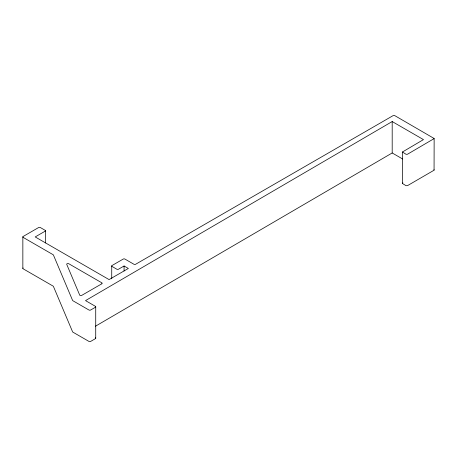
<?xml version="1.0" encoding="UTF-8"?>
<svg xmlns="http://www.w3.org/2000/svg" width="457" height="457" viewBox="0 0 457 457"><rect width="100%" height="100%" fill="white"/><g stroke="black" fill="none" stroke-linecap="round" stroke-linejoin="round"><path stroke-width="0.69" d="M402.463 151.987L423.456 139.608L392.192 121.556L85.522 300.609L95.376 306.299A1.211 0.697 0 0 1 95.376 307.287L90.663 310.006A1.211 0.697 0 0 1 88.949 310.006L72.914 300.752A1.211 0.697 0 0 1 72.594 300.42L53.429 255.023A1.211 0.697 0 0 0 53.103 254.692L23.198 237.429A1.211 0.697 0 0 1 23.198 236.435L38.622 227.535A1.211 0.697 0 0 1 40.336 227.535L45.043 230.254A1.211 0.697 0 0 1 45.043 231.242L35.195 236.932L109.08 279.593L128.354 268.465L124.076 265.991L118.506 269.202A1.211 0.697 0 0 1 116.792 269.202L112.079 266.482A1.211 0.697 0 0 1 112.079 265.494L123.219 259.068A1.211 0.697 0 0 1 124.932 259.068L133.924 264.26A1.211 0.697 0 0 0 135.638 264.26L393.226 115.552L394.551 115.501L434.144 138.494L434.064 170.21L407.587 185.593L406.107 185.725L402.468 183.497L402.463 151.987L406.107 154.317L407.433 154.266L434.15 138.591M402.463 183.394L402.897 182.886M95.376 326.264L392.192 152.964L392.192 121.556M392.192 152.964L402.611 158.979M433.95 169.65L434.15 169.998M124.076 265.991L124.076 270.984M111.731 265.928L111.731 278.776M95.724 306.733L95.724 338.26M45.397 230.688L45.397 242.947M22.85 236.869L22.85 268.402M23.067 267.939A1.211 0.697 0 0 0 23.198 268.836L53.103 286.099A1.211 0.697 0 0 1 53.429 286.43L72.594 331.828A1.211 0.697 0 0 0 72.914 332.159L88.949 341.413A1.211 0.697 0 0 0 90.663 341.413L95.376 338.694A1.211 0.697 0 0 0 95.376 337.706M101.802 283.797L81.717 295.388A1.211 0.697 0 0 1 80.535 295.57A1.211 0.697 0 0 1 79.684 295.062L66.739 264.397A1.211 0.697 0 0 1 67.322 263.62A1.211 0.697 0 0 1 68.773 263.735L101.802 282.803A1.211 0.697 0 0 1 101.802 283.797"/></g></svg>
